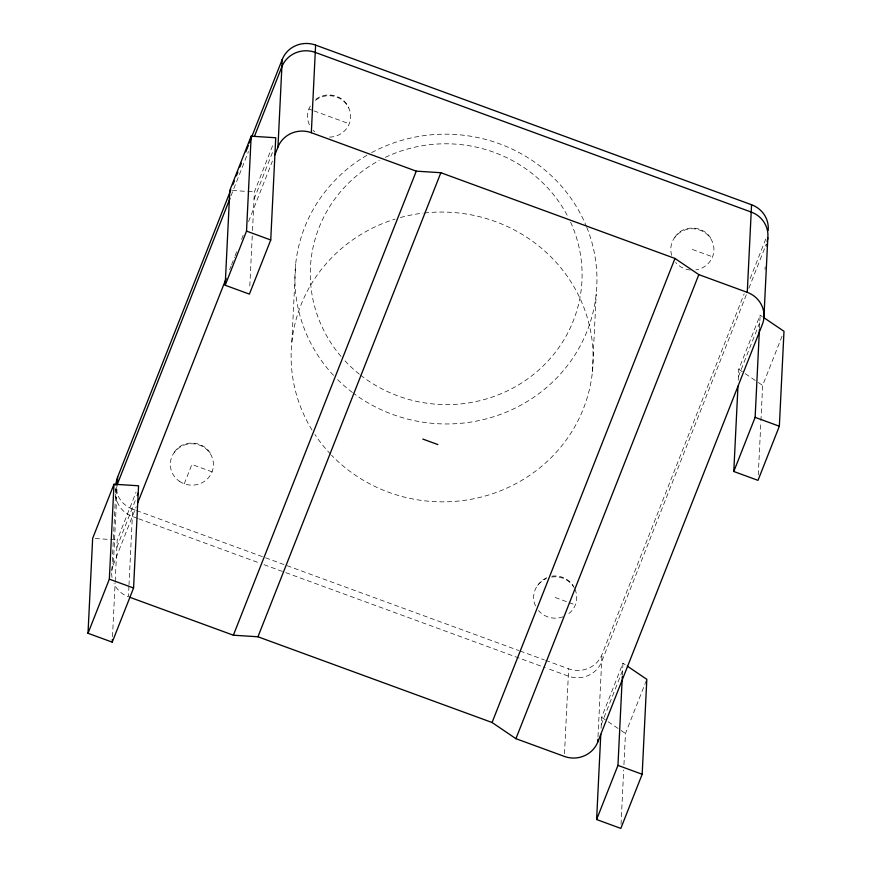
<?xml version="1.0" encoding="UTF-8"?>
<svg xmlns="http://www.w3.org/2000/svg" width="872" height="872" viewBox="0 0 872 872"><rect width="100%" height="100%" fill="white"/><g stroke="black" fill="none" stroke-linecap="round" stroke-linejoin="round"><path stroke-width="0.65" stroke-dasharray="4.36 3.27" d="M111.801 571.007L112.194 562.985M112.259 561.644L116.085 483.393A25.888 24.841 2.8 0 0 132.708 509.161L129.012 584.731M112.019 577.493A25.888 24.841 2.8 0 1 113.349 564.707L117.273 484.385M112.488 636.745L115.137 582.659M115.202 581.308L117.23 539.932L136.087 492.091M128.947 586.071L128.424 596.775A25.888 24.841 2.8 0 1 113.97 583.706M249.806 285.994L252.248 235.974M252.509 230.568L254.406 191.895L273.754 142.79M291.858 342.009L295.663 264.129M564.5 753.735L568.653 668.802A25.888 24.841 2.8 0 0 602.018 654.469L744.187 293.766M592.404 371.897L596.208 294.017M597.996 736.731L602.018 654.469M601.081 728.262L601.615 717.307L622.957 663.178L625.126 664.638M622.357 675.342L622.957 663.178M621.038 824.334L623.687 770.096M623.949 764.668L625.475 733.483L646.316 680.607M738.257 380.225L738.791 369.27L760.133 315.13L762.302 316.601M759.479 328.515L760.133 315.13M765.027 269.546L765.158 266.876M766.139 246.798L766.27 244.116L748.808 288.414M758.28 474.935L760.864 422.048M760.929 420.696L762.651 385.446L782.5 335.077M231.004 195.829L248.466 151.532M116.87 547.235L136.228 498.13M254.046 199.198L273.405 150.093M113.349 564.707L136.239 506.61M229.609 269.731L231.102 265.938M231.603 264.674L234.601 257.066M235.091 255.801L237.598 249.468M241.588 239.331L244.084 232.998M248.575 221.597L272.424 161.08M184.275 483.797L191.895 464.46L212.081 471.85M750.171 278.582L766.128 238.078M746.323 294.747L601.658 661.772A25.888 24.841 2.8 0 1 568.293 676.105L546.559 668.148M601.255 724.61L622.597 670.47M738.431 376.573L759.774 322.433M174.378 452.317C182.695 438.365 206.01 440.785 211.558 456.012M674.841 237.304C683.158 223.352 706.473 225.783 712.021 240.999M537.664 585.352L542.057 580.392L546.69 577.656M315.947 99.321C326.455 90.852 343.884 95.277 348.735 107.965M551.889 576.174C560.86 574.855 570.277 579.531 574.256 587.761M232.41 190.488L246.645 191.393M247.931 191.48L254.406 191.895M95.233 538.536L109.469 539.441M110.755 539.517L117.23 539.932M308.895 109.022L312.677 110.406M313.931 110.875L349.258 123.802M692.368 249.447L712.544 256.837M555.192 597.494L567.803 602.105M569.067 602.574L575.367 604.885M132.708 509.161L135.258 510.098M136.544 510.567L518.796 650.545M520.072 651.013L544.368 659.908M545.643 660.377L568.653 668.802M137.46 518.339L132.348 516.464A25.888 24.841 2.8 0 1 116.826 485.606M138.735 518.807L258.919 562.811M264.031 564.685L284.479 572.174M285.765 572.642L545.283 667.679M738.791 369.27L744.208 372.944M745.298 373.685L757.234 381.762M758.313 382.503L762.651 385.446M601.615 717.307L607.043 720.991M608.122 721.722L620.057 729.809M621.137 730.54L625.475 733.483M424.392 212.986A151.03 144.883 2.8 0 1 583.88 407.464A151.03 144.883 2.8 0 1 331.534 455.195M330.608 454.225A151.03 144.883 2.8 0 1 314.901 434.518M312.023 430.016A151.03 144.883 2.8 0 1 395.18 219.057M400.422 217.531A151.03 144.883 2.8 0 1 423.051 213.139M671.713 255.354A21.571 20.699 2.8 0 1 687.027 229.369A21.571 20.699 2.8 0 1 713.481 245.294A21.571 20.699 2.8 0 1 695.856 269.884M690.221 270.037A21.571 20.699 2.8 0 1 675.669 262.494M574.844 589.047A21.571 20.699 2.8 0 1 567.04 614.836M563.039 616.798A21.571 20.699 2.8 0 1 538.493 610.542M535.528 605.942A21.571 20.699 2.8 0 1 546.308 578.594M551.693 577.046A21.571 20.699 2.8 0 1 573.209 586.191M315.402 100.345A21.571 20.699 2.8 0 1 349.727 110.504A21.571 20.699 2.8 0 1 326.935 137.002M314.727 131.825A21.571 20.699 2.8 0 1 313.113 130.288M309.418 124.86A21.571 20.699 2.8 0 1 311.555 104.269M586.812 227.418A151.03 144.883 2.8 0 1 536.16 395.615A151.03 144.883 2.8 0 1 353.509 393.294M352.43 392.487A151.03 144.883 2.8 0 1 337.224 379.222M333.507 375.374A151.03 144.883 2.8 0 1 366.916 155.292M371.636 152.633A151.03 144.883 2.8 0 1 586.3 226.153M570.593 222.186A135.923 130.397 2.8 0 1 528.552 378.252A135.923 130.397 2.8 0 1 360.398 375.025M359.34 374.186A135.923 130.397 2.8 0 1 344.549 360.398M341.017 356.419A135.923 130.397 2.8 0 1 379.266 160.437M385.304 157.363A135.923 130.397 2.8 0 1 568.304 217.444M179.316 481.224A21.571 20.699 2.8 0 0 213.368 466.596A21.571 20.699 2.8 0 0 183.011 445.559A21.571 20.699 2.8 0 0 179.316 481.224"/><path stroke-width="1.31" d="M88.007 633.279L92.65 538.362L113.992 484.222L138.561 485.791L133.569 588.011L112.226 642.152L88.007 633.279L109.349 579.15L113.992 484.222M230.862 189.802L117.633 477.093L117.273 484.385L230.012 198.358M112.226 642.152L112.357 639.448M225.183 285.242L229.827 190.325L251.169 136.185L275.737 137.754L270.745 239.974L249.403 294.115L225.183 285.242L246.525 231.102L251.169 136.185M274.909 154.791L277.961 147.052L282.245 59.438A25.888 24.841 2.8 0 1 315.61 45.104L751.555 204.746A25.888 24.841 2.8 0 1 768.167 230.513M277.961 147.052A25.888 24.841 2.8 0 1 311.326 132.718L315.61 45.104M129.688 597.244L233.369 635.208L257.949 636.778L492.07 722.507L515.93 738.682L564.369 756.416A25.888 24.841 2.8 0 0 597.734 742.083L597.865 739.402M627.295 666.11L646.817 679.343L642.173 774.26L620.831 828.4L596.612 819.527L600.786 734.344M596.612 819.527L617.954 765.387L622.118 680.204M622.183 678.994L622.303 676.563M763.382 317.332L783.993 331.305L779.35 426.223L758.008 480.363L733.788 471.49L737.963 386.307M597.734 742.083L762.346 324.428A25.888 24.841 2.8 0 0 747.271 292.36L751.555 204.746M733.788 471.49L755.13 417.35L759.414 329.736M763.883 318.127L767.818 237.805M232.857 184.733L234.361 180.94M236.356 175.871L237.849 172.078M239.844 167.021L241.337 163.217M245.828 151.826L248.324 145.504M249.316 142.964L282.245 59.438M254.45 136.348L281.885 66.741A25.888 24.841 2.8 0 1 315.25 52.407L751.195 212.049A25.888 24.841 2.8 0 1 767.098 241.642M137.22 495.612L138.212 493.094M137.732 502.828L226.11 278.604M233.369 635.208L416.271 171.152L440.851 172.721L674.972 258.45L698.832 274.625L747.271 292.36M257.949 636.778L440.851 172.721M492.07 722.507L674.972 258.45M515.93 738.682L698.832 274.625M311.326 132.718L416.271 171.152M246.525 231.102L270.745 239.974M755.13 417.35L779.35 426.223M422.833 439.074L437.842 444.567M109.349 579.15L133.569 588.011M617.954 765.387L642.173 774.26M116.085 483.393A25.888 24.841 2.8 0 1 117.633 477.093"/></g></svg>
